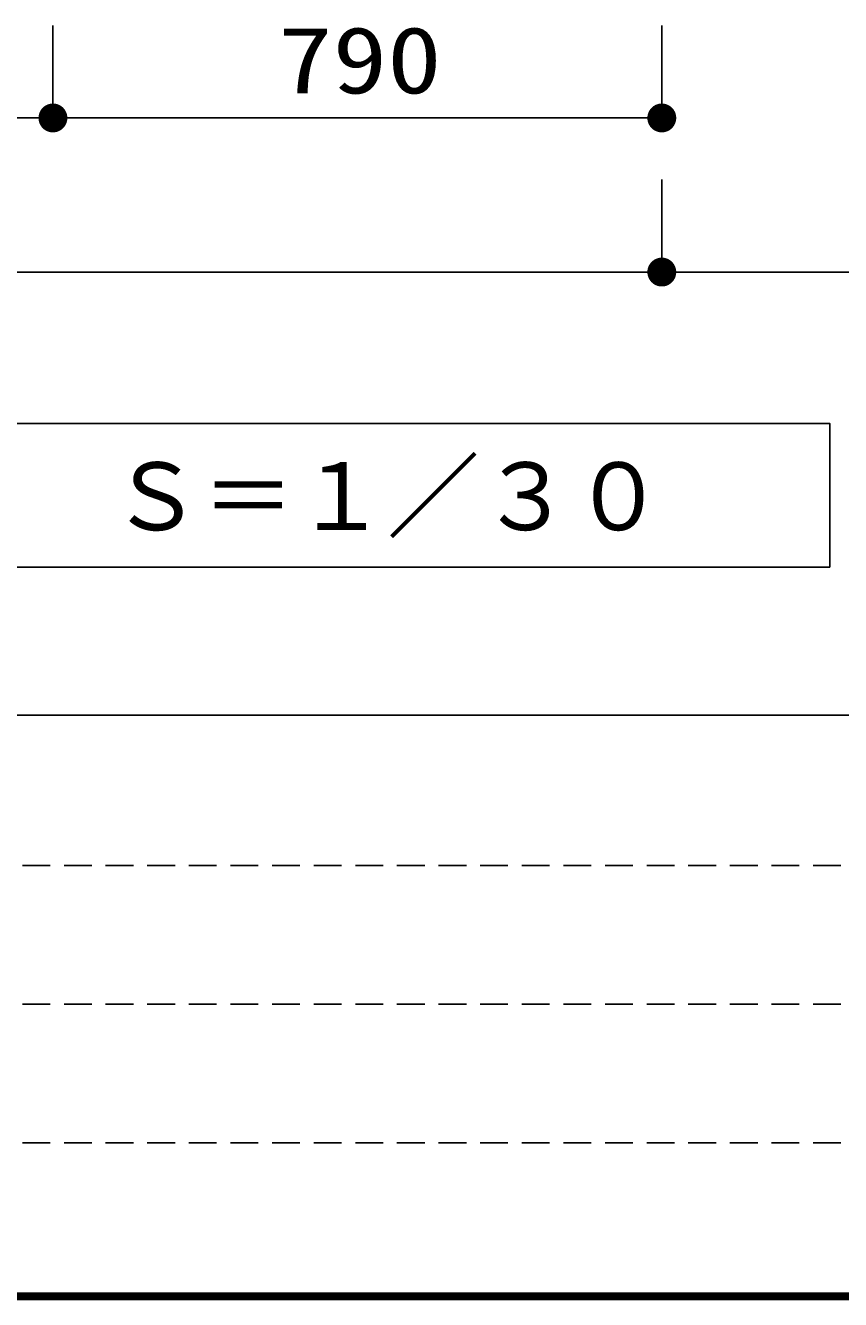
# Model space of a CAD drawing. Units: millimetres, scale not verified. Extents: x -8093 to 8093, y -5792 to 5792.
# Drawn here: x -4751 to -3694, y -5792 to -4139 of the extents above; entities that cross this region are included whole.
import ezdxf
from ezdxf.enums import TextEntityAlignment as Align

# ---------------------------------------------------------------- set-up
doc = ezdxf.new("R2010")
doc.units = ezdxf.units.MM
doc.header["$LTSCALE"] = 30
doc.linetypes.add('DASHED1', pattern=[1.8, 1.2, -0.6])
for name, color, linetype, lineweight in [('0-0_Axis_waku', 7, 'Continuous', 25), ('0-1_00クル-フ-0躯体', 3, 'Continuous', 25), ('0-4_00クル-フ-6寸法', 132, 'Continuous', 25)]:
    doc.layers.add(name, color=color, linetype=linetype, lineweight=lineweight)
doc.styles.add('ＭＳ ゴシック', font='')
doc.styles.get('ＭＳ ゴシック').set_extended_font_data('MS Gothic')

msp = doc.modelspace()

# ---------------------------------------------------------------- linework, layer by layer
at = {"layer": '0-0_Axis_waku'}
for p, q in [((-8085, -5034), (8085, -5034)), ((8087.4, -5786.4), (-8087.4, -5786.4)), ((8086.8, -5785.8), (-8086.8, -5785.8)), ((8086.2, -5785.2), (-8086.2, -5785.2)), ((8085.6, -5784.6), (-8085.6, -5784.6)), ((-8085, -5784), (8085, -5784)), ((8093.4, -5792.4), (-8093.4, -5792.4)), ((8092.8, -5791.8), (-8092.8, -5791.8)), ((8092.2, -5791.2), (-8092.2, -5791.2)), ((8091.6, -5790.6), (-8091.6, -5790.6)), ((8091, -5790), (-8091, -5790)), ((8090.4, -5789.4), (-8090.4, -5789.4)), ((8089.8, -5788.8), (-8089.8, -5788.8)), ((8089.2, -5788.2), (-8089.2, -5788.2)), ((8088.6, -5787.6), (-8088.6, -5787.6)), ((8088, -5787), (-8088, -5787))]:
    msp.add_line(p, q, dxfattribs=at)
at = {"layer": '0-0_Axis_waku', "linetype": 'DASHED1'}
for p, q in [((-75, -5229), (-8085, -5229)), ((-75, -5409), (-8085, -5409)), ((-75, -5589), (-8085, -5589))]:
    msp.add_line(p, q, dxfattribs=at)
at = {"layer": '0-1_00クル-フ-0躯体'}
msp.add_lwpolyline([(-3707.25, -4842.05), (-3707.25, -4655.74), (-5736.58, -4655.74), (-5736.58, -4842.05)], close=True, dxfattribs=at)
at = {"layer": '0-4_00クル-フ-6寸法', "color": 4}
for p, q in [((-4715.41, -4139.07), (-4715.41, -4259.07)), ((-4715.41, -4139.07), (-4715.41, -4259.07)), ((-3925.41, -4139.07), (-3925.41, -4259.07)), ((-6325.41, -4259.07), (-4715.41, -4259.07)), ((-4715.41, -4259.07), (-3925.41, -4259.07)), ((-3925.41, -4339.07), (-3925.41, -4459.07)), ((-3925.41, -4339.07), (-3925.41, -4459.07)), ((-3925.41, -4459.07), (-6325.41, -4459.07)), ((-3925.41, -4459.07), (-3260.41, -4459.07))]:
    msp.add_line(p, q, dxfattribs=at)
at = {"layer": '0-4_00クル-フ-6寸法'}
for points in [[(-4715.41, -4259.07), (-4731.84, -4250.04), (-4730.58, -4248.05)], [(-4715.41, -4259.07), (-4731.84, -4250.04), (-4730.58, -4248.05)], [(-4715.41, -4259.07), (-4730.58, -4248.05), (-4729.07, -4246.24)], [(-4715.41, -4259.07), (-4730.58, -4248.05), (-4729.07, -4246.24)], [(-4715.41, -4259.07), (-4729.07, -4246.24), (-4727.36, -4244.62)], [(-4715.41, -4259.07), (-4729.07, -4246.24), (-4727.36, -4244.62)], [(-4715.41, -4259.07), (-4727.36, -4244.62), (-4725.45, -4243.24)], [(-4715.41, -4259.07), (-4727.36, -4244.62), (-4725.45, -4243.24)], [(-4715.41, -4259.07), (-4725.45, -4243.24), (-4723.39, -4242.11)], [(-4715.41, -4259.07), (-4725.45, -4243.24), (-4723.39, -4242.11)], [(-4715.41, -4259.07), (-4723.39, -4242.11), (-4721.2, -4241.24)], [(-4715.41, -4259.07), (-4723.39, -4242.11), (-4721.2, -4241.24)], [(-4715.41, -4259.07), (-4721.2, -4241.24), (-4718.92, -4240.65)], [(-4715.41, -4259.07), (-4721.2, -4241.24), (-4718.92, -4240.65)], [(-4715.41, -4259.07), (-4718.92, -4240.65), (-4716.58, -4240.36)], [(-4715.41, -4259.07), (-4718.92, -4240.65), (-4716.58, -4240.36)], [(-4715.41, -4259.07), (-4716.58, -4240.36), (-4714.23, -4240.36)], [(-4715.41, -4259.07), (-4716.58, -4240.36), (-4714.23, -4240.36)], [(-4715.41, -4259.07), (-4714.23, -4240.36), (-4711.89, -4240.65)], [(-4715.41, -4259.07), (-4714.23, -4240.36), (-4711.89, -4240.65)], [(-4715.41, -4259.07), (-4711.89, -4240.65), (-4709.61, -4241.24)], [(-4715.41, -4259.07), (-4711.89, -4240.65), (-4709.61, -4241.24)], [(-4715.41, -4259.07), (-4709.61, -4241.24), (-4707.42, -4242.11)], [(-4715.41, -4259.07), (-4709.61, -4241.24), (-4707.42, -4242.11)], [(-4715.41, -4259.07), (-4707.42, -4242.11), (-4705.36, -4243.24)], [(-4715.41, -4259.07), (-4707.42, -4242.11), (-4705.36, -4243.24)], [(-4715.41, -4259.07), (-4705.36, -4243.24), (-4703.45, -4244.62)], [(-4715.41, -4259.07), (-4705.36, -4243.24), (-4703.45, -4244.62)], [(-4715.41, -4259.07), (-4703.45, -4244.62), (-4701.74, -4246.24)], [(-4715.41, -4259.07), (-4703.45, -4244.62), (-4701.74, -4246.24)], [(-4715.41, -4259.07), (-4701.74, -4246.24), (-4700.24, -4248.05)], [(-4715.41, -4259.07), (-4701.74, -4246.24), (-4700.24, -4248.05)], [(-4715.41, -4259.07), (-4700.24, -4248.05), (-4698.98, -4250.04)], [(-4715.41, -4259.07), (-4700.24, -4248.05), (-4698.98, -4250.04)], [(-3925.41, -4259.07), (-3941.84, -4250.04), (-3940.58, -4248.05)], [(-3925.41, -4259.07), (-3940.58, -4248.05), (-3939.07, -4246.24)], [(-3925.41, -4259.07), (-3939.07, -4246.24), (-3937.36, -4244.62)], [(-3925.41, -4259.07), (-3937.36, -4244.62), (-3935.45, -4243.24)], [(-3925.41, -4259.07), (-3935.45, -4243.24), (-3933.39, -4242.11)], [(-3925.41, -4259.07), (-3933.39, -4242.11), (-3931.2, -4241.24)], [(-3925.41, -4259.07), (-3931.2, -4241.24), (-3928.92, -4240.65)], [(-3925.41, -4259.07), (-3928.92, -4240.65), (-3926.58, -4240.36)], [(-3925.41, -4259.07), (-3926.58, -4240.36), (-3924.23, -4240.36)], [(-3925.41, -4259.07), (-3924.23, -4240.36), (-3921.89, -4240.65)], [(-3925.41, -4259.07), (-3921.89, -4240.65), (-3919.61, -4241.24)], [(-3925.41, -4259.07), (-3919.61, -4241.24), (-3917.42, -4242.11)], [(-3925.41, -4259.07), (-3917.42, -4242.11), (-3915.36, -4243.24)], [(-3925.41, -4259.07), (-3915.36, -4243.24), (-3913.45, -4244.62)], [(-3925.41, -4259.07), (-3913.45, -4244.62), (-3911.74, -4246.24)], [(-3925.41, -4259.07), (-3911.74, -4246.24), (-3910.24, -4248.05)], [(-3925.41, -4259.07), (-3910.24, -4248.05), (-3908.98, -4250.04)], [(-4715.41, -4259.07), (-4734.16, -4259.07), (-4734.01, -4256.72)], [(-4715.41, -4259.07), (-4734.16, -4259.07), (-4734.01, -4256.72)], [(-4715.41, -4259.07), (-4734.01, -4261.42), (-4734.16, -4259.07)], [(-4715.41, -4259.07), (-4734.01, -4261.42), (-4734.16, -4259.07)], [(-4715.41, -4259.07), (-4734.01, -4256.72), (-4733.57, -4254.41)], [(-4715.41, -4259.07), (-4734.01, -4256.72), (-4733.57, -4254.41)], [(-4715.41, -4259.07), (-4733.57, -4263.73), (-4734.01, -4261.42)], [(-4715.41, -4259.07), (-4733.57, -4263.73), (-4734.01, -4261.42)], [(-4715.41, -4259.07), (-4733.57, -4254.41), (-4732.84, -4252.17)], [(-4715.41, -4259.07), (-4733.57, -4254.41), (-4732.84, -4252.17)], [(-4715.41, -4259.07), (-4732.84, -4265.97), (-4733.57, -4263.73)], [(-4715.41, -4259.07), (-4732.84, -4265.97), (-4733.57, -4263.73)], [(-4715.41, -4259.07), (-4732.84, -4252.17), (-4731.84, -4250.04)], [(-4715.41, -4259.07), (-4732.84, -4252.17), (-4731.84, -4250.04)], [(-4715.41, -4259.07), (-4731.84, -4268.1), (-4732.84, -4265.97)], [(-4715.41, -4259.07), (-4731.84, -4268.1), (-4732.84, -4265.97)], [(-4715.41, -4259.07), (-4730.58, -4270.09), (-4731.84, -4268.1)], [(-4715.41, -4259.07), (-4730.58, -4270.09), (-4731.84, -4268.1)], [(-4715.41, -4259.07), (-4729.07, -4271.91), (-4730.58, -4270.09)], [(-4715.41, -4259.07), (-4729.07, -4271.91), (-4730.58, -4270.09)], [(-4715.41, -4259.07), (-4727.36, -4273.52), (-4729.07, -4271.91)], [(-4715.41, -4259.07), (-4727.36, -4273.52), (-4729.07, -4271.91)], [(-4715.41, -4259.07), (-4725.45, -4274.9), (-4727.36, -4273.52)], [(-4715.41, -4259.07), (-4725.45, -4274.9), (-4727.36, -4273.52)], [(-4715.41, -4259.07), (-4723.39, -4276.04), (-4725.45, -4274.9)], [(-4715.41, -4259.07), (-4723.39, -4276.04), (-4725.45, -4274.9)], [(-4715.41, -4259.07), (-4721.2, -4276.9), (-4723.39, -4276.04)], [(-4715.41, -4259.07), (-4721.2, -4276.9), (-4723.39, -4276.04)], [(-4715.41, -4259.07), (-4718.92, -4277.49), (-4721.2, -4276.9)], [(-4715.41, -4259.07), (-4718.92, -4277.49), (-4721.2, -4276.9)], [(-4715.41, -4259.07), (-4716.58, -4277.78), (-4718.92, -4277.49)], [(-4715.41, -4259.07), (-4716.58, -4277.78), (-4718.92, -4277.49)], [(-4715.41, -4259.07), (-4714.23, -4277.78), (-4716.58, -4277.78)], [(-4715.41, -4259.07), (-4714.23, -4277.78), (-4716.58, -4277.78)], [(-4715.41, -4259.07), (-4698.98, -4250.04), (-4697.97, -4252.17)], [(-4715.41, -4259.07), (-4698.98, -4250.04), (-4697.97, -4252.17)], [(-4715.41, -4259.07), (-4697.97, -4252.17), (-4697.25, -4254.41)], [(-4715.41, -4259.07), (-4697.97, -4252.17), (-4697.25, -4254.41)], [(-4715.41, -4259.07), (-4697.25, -4254.41), (-4696.8, -4256.72)], [(-4715.41, -4259.07), (-4697.25, -4254.41), (-4696.8, -4256.72)], [(-4715.41, -4259.07), (-4696.8, -4256.72), (-4696.66, -4259.07)], [(-4715.41, -4259.07), (-4696.8, -4256.72), (-4696.66, -4259.07)], [(-4715.41, -4259.07), (-4711.89, -4277.49), (-4714.23, -4277.78)], [(-4715.41, -4259.07), (-4709.61, -4276.9), (-4711.89, -4277.49)], [(-4715.41, -4259.07), (-4707.42, -4276.04), (-4709.61, -4276.9)], [(-4715.41, -4259.07), (-4705.36, -4274.9), (-4707.42, -4276.04)], [(-4715.41, -4259.07), (-4703.45, -4273.52), (-4705.36, -4274.9)], [(-4715.41, -4259.07), (-4701.74, -4271.91), (-4703.45, -4273.52)], [(-4715.41, -4259.07), (-4700.24, -4270.09), (-4701.74, -4271.91)], [(-4715.41, -4259.07), (-4698.98, -4268.1), (-4700.24, -4270.09)], [(-4715.41, -4259.07), (-4697.97, -4265.97), (-4698.98, -4268.1)], [(-4715.41, -4259.07), (-4697.25, -4263.73), (-4697.97, -4265.97)], [(-4715.41, -4259.07), (-4696.8, -4261.42), (-4697.25, -4263.73)], [(-4715.41, -4259.07), (-4696.66, -4259.07), (-4696.8, -4261.42)], [(-4715.41, -4259.07), (-4711.89, -4277.49), (-4714.23, -4277.78)], [(-4715.41, -4259.07), (-4709.61, -4276.9), (-4711.89, -4277.49)], [(-4715.41, -4259.07), (-4707.42, -4276.04), (-4709.61, -4276.9)], [(-4715.41, -4259.07), (-4705.36, -4274.9), (-4707.42, -4276.04)], [(-4715.41, -4259.07), (-4703.45, -4273.52), (-4705.36, -4274.9)], [(-4715.41, -4259.07), (-4701.74, -4271.91), (-4703.45, -4273.52)], [(-4715.41, -4259.07), (-4700.24, -4270.09), (-4701.74, -4271.91)], [(-4715.41, -4259.07), (-4698.98, -4268.1), (-4700.24, -4270.09)], [(-4715.41, -4259.07), (-4697.97, -4265.97), (-4698.98, -4268.1)], [(-4715.41, -4259.07), (-4697.25, -4263.73), (-4697.97, -4265.97)], [(-4715.41, -4259.07), (-4696.8, -4261.42), (-4697.25, -4263.73)], [(-4715.41, -4259.07), (-4696.66, -4259.07), (-4696.8, -4261.42)], [(-3925.41, -4259.07), (-3944.16, -4259.07), (-3944.01, -4256.72)], [(-3925.41, -4259.07), (-3944.01, -4261.42), (-3944.16, -4259.07)], [(-3925.41, -4259.07), (-3944.01, -4256.72), (-3943.57, -4254.41)], [(-3925.41, -4259.07), (-3943.57, -4263.73), (-3944.01, -4261.42)], [(-3925.41, -4259.07), (-3943.57, -4254.41), (-3942.84, -4252.17)], [(-3925.41, -4259.07), (-3942.84, -4265.97), (-3943.57, -4263.73)], [(-3925.41, -4259.07), (-3942.84, -4252.17), (-3941.84, -4250.04)], [(-3925.41, -4259.07), (-3941.84, -4268.1), (-3942.84, -4265.97)], [(-3925.41, -4259.07), (-3940.58, -4270.09), (-3941.84, -4268.1)], [(-3925.41, -4259.07), (-3939.07, -4271.91), (-3940.58, -4270.09)], [(-3925.41, -4259.07), (-3937.36, -4273.52), (-3939.07, -4271.91)], [(-3925.41, -4259.07), (-3935.45, -4274.9), (-3937.36, -4273.52)], [(-3925.41, -4259.07), (-3933.39, -4276.04), (-3935.45, -4274.9)], [(-3925.41, -4259.07), (-3931.2, -4276.9), (-3933.39, -4276.04)], [(-3925.41, -4259.07), (-3928.92, -4277.49), (-3931.2, -4276.9)], [(-3925.41, -4259.07), (-3926.58, -4277.78), (-3928.92, -4277.49)], [(-3925.41, -4259.07), (-3924.23, -4277.78), (-3926.58, -4277.78)], [(-3925.41, -4259.07), (-3908.98, -4250.04), (-3907.97, -4252.17)], [(-3925.41, -4259.07), (-3907.97, -4252.17), (-3907.25, -4254.41)], [(-3925.41, -4259.07), (-3907.25, -4254.41), (-3906.8, -4256.72)], [(-3925.41, -4259.07), (-3906.8, -4256.72), (-3906.66, -4259.07)], [(-3925.41, -4259.07), (-3921.89, -4277.49), (-3924.23, -4277.78)], [(-3925.41, -4259.07), (-3919.61, -4276.9), (-3921.89, -4277.49)], [(-3925.41, -4259.07), (-3917.42, -4276.04), (-3919.61, -4276.9)], [(-3925.41, -4259.07), (-3915.36, -4274.9), (-3917.42, -4276.04)], [(-3925.41, -4259.07), (-3913.45, -4273.52), (-3915.36, -4274.9)], [(-3925.41, -4259.07), (-3911.74, -4271.91), (-3913.45, -4273.52)], [(-3925.41, -4259.07), (-3910.24, -4270.09), (-3911.74, -4271.91)], [(-3925.41, -4259.07), (-3908.98, -4268.1), (-3910.24, -4270.09)], [(-3925.41, -4259.07), (-3907.97, -4265.97), (-3908.98, -4268.1)], [(-3925.41, -4259.07), (-3907.25, -4263.73), (-3907.97, -4265.97)], [(-3925.41, -4259.07), (-3906.8, -4261.42), (-3907.25, -4263.73)], [(-3925.41, -4259.07), (-3906.66, -4259.07), (-3906.8, -4261.42)], [(-3925.41, -4459.07), (-3940.58, -4448.05), (-3939.07, -4446.24)], [(-3925.41, -4459.07), (-3940.58, -4448.05), (-3939.07, -4446.24)], [(-3925.41, -4459.07), (-3939.07, -4446.24), (-3937.36, -4444.62)], [(-3925.41, -4459.07), (-3939.07, -4446.24), (-3937.36, -4444.62)], [(-3925.41, -4459.07), (-3937.36, -4444.62), (-3935.45, -4443.24)], [(-3925.41, -4459.07), (-3937.36, -4444.62), (-3935.45, -4443.24)], [(-3925.41, -4459.07), (-3935.45, -4443.24), (-3933.39, -4442.11)], [(-3925.41, -4459.07), (-3935.45, -4443.24), (-3933.39, -4442.11)], [(-3925.41, -4459.07), (-3933.39, -4442.11), (-3931.2, -4441.24)], [(-3925.41, -4459.07), (-3933.39, -4442.11), (-3931.2, -4441.24)], [(-3925.41, -4459.07), (-3931.2, -4441.24), (-3928.92, -4440.65)], [(-3925.41, -4459.07), (-3931.2, -4441.24), (-3928.92, -4440.65)], [(-3925.41, -4459.07), (-3928.92, -4440.65), (-3926.58, -4440.36)], [(-3925.41, -4459.07), (-3928.92, -4440.65), (-3926.58, -4440.36)], [(-3925.41, -4459.07), (-3926.58, -4440.36), (-3924.23, -4440.36)], [(-3925.41, -4459.07), (-3926.58, -4440.36), (-3924.23, -4440.36)], [(-3925.41, -4459.07), (-3924.23, -4440.36), (-3921.89, -4440.65)], [(-3925.41, -4459.07), (-3924.23, -4440.36), (-3921.89, -4440.65)], [(-3925.41, -4459.07), (-3921.89, -4440.65), (-3919.61, -4441.24)], [(-3925.41, -4459.07), (-3921.89, -4440.65), (-3919.61, -4441.24)], [(-3925.41, -4459.07), (-3919.61, -4441.24), (-3917.42, -4442.11)], [(-3925.41, -4459.07), (-3919.61, -4441.24), (-3917.42, -4442.11)], [(-3925.41, -4459.07), (-3917.42, -4442.11), (-3915.36, -4443.24)], [(-3925.41, -4459.07), (-3917.42, -4442.11), (-3915.36, -4443.24)], [(-3925.41, -4459.07), (-3915.36, -4443.24), (-3913.45, -4444.62)], [(-3925.41, -4459.07), (-3915.36, -4443.24), (-3913.45, -4444.62)], [(-3925.41, -4459.07), (-3913.45, -4444.62), (-3911.74, -4446.24)], [(-3925.41, -4459.07), (-3913.45, -4444.62), (-3911.74, -4446.24)], [(-3925.41, -4459.07), (-3911.74, -4446.24), (-3910.24, -4448.05)], [(-3925.41, -4459.07), (-3911.74, -4446.24), (-3910.24, -4448.05)], [(-3925.41, -4459.07), (-3944.16, -4459.07), (-3944.01, -4456.72)], [(-3925.41, -4459.07), (-3944.16, -4459.07), (-3944.01, -4456.72)], [(-3925.41, -4459.07), (-3944.01, -4461.42), (-3944.16, -4459.07)], [(-3925.41, -4459.07), (-3944.01, -4461.42), (-3944.16, -4459.07)], [(-3925.41, -4459.07), (-3944.01, -4456.72), (-3943.57, -4454.41)], [(-3925.41, -4459.07), (-3944.01, -4456.72), (-3943.57, -4454.41)], [(-3925.41, -4459.07), (-3943.57, -4463.73), (-3944.01, -4461.42)], [(-3925.41, -4459.07), (-3943.57, -4463.73), (-3944.01, -4461.42)], [(-3925.41, -4459.07), (-3943.57, -4454.41), (-3942.84, -4452.17)], [(-3925.41, -4459.07), (-3943.57, -4454.41), (-3942.84, -4452.17)], [(-3925.41, -4459.07), (-3942.84, -4465.97), (-3943.57, -4463.73)], [(-3925.41, -4459.07), (-3942.84, -4465.97), (-3943.57, -4463.73)], [(-3925.41, -4459.07), (-3942.84, -4452.17), (-3941.84, -4450.04)], [(-3925.41, -4459.07), (-3942.84, -4452.17), (-3941.84, -4450.04)], [(-3925.41, -4459.07), (-3941.84, -4468.1), (-3942.84, -4465.97)], [(-3925.41, -4459.07), (-3941.84, -4468.1), (-3942.84, -4465.97)], [(-3925.41, -4459.07), (-3941.84, -4450.04), (-3940.58, -4448.05)], [(-3925.41, -4459.07), (-3941.84, -4450.04), (-3940.58, -4448.05)], [(-3925.41, -4459.07), (-3940.58, -4470.09), (-3941.84, -4468.1)], [(-3925.41, -4459.07), (-3940.58, -4470.09), (-3941.84, -4468.1)], [(-3925.41, -4459.07), (-3939.07, -4471.91), (-3940.58, -4470.09)], [(-3925.41, -4459.07), (-3939.07, -4471.91), (-3940.58, -4470.09)], [(-3925.41, -4459.07), (-3937.36, -4473.52), (-3939.07, -4471.91)], [(-3925.41, -4459.07), (-3937.36, -4473.52), (-3939.07, -4471.91)], [(-3925.41, -4459.07), (-3935.45, -4474.9), (-3937.36, -4473.52)], [(-3925.41, -4459.07), (-3935.45, -4474.9), (-3937.36, -4473.52)], [(-3925.41, -4459.07), (-3933.39, -4476.04), (-3935.45, -4474.9)], [(-3925.41, -4459.07), (-3933.39, -4476.04), (-3935.45, -4474.9)], [(-3925.41, -4459.07), (-3931.2, -4476.9), (-3933.39, -4476.04)], [(-3925.41, -4459.07), (-3931.2, -4476.9), (-3933.39, -4476.04)], [(-3925.41, -4459.07), (-3928.92, -4477.49), (-3931.2, -4476.9)], [(-3925.41, -4459.07), (-3928.92, -4477.49), (-3931.2, -4476.9)], [(-3925.41, -4459.07), (-3926.58, -4477.78), (-3928.92, -4477.49)], [(-3925.41, -4459.07), (-3926.58, -4477.78), (-3928.92, -4477.49)], [(-3925.41, -4459.07), (-3924.23, -4477.78), (-3926.58, -4477.78)], [(-3925.41, -4459.07), (-3924.23, -4477.78), (-3926.58, -4477.78)], [(-3925.41, -4459.07), (-3910.24, -4448.05), (-3908.98, -4450.04)], [(-3925.41, -4459.07), (-3910.24, -4448.05), (-3908.98, -4450.04)], [(-3925.41, -4459.07), (-3908.98, -4450.04), (-3907.97, -4452.17)], [(-3925.41, -4459.07), (-3908.98, -4450.04), (-3907.97, -4452.17)], [(-3925.41, -4459.07), (-3907.97, -4452.17), (-3907.25, -4454.41)], [(-3925.41, -4459.07), (-3907.97, -4452.17), (-3907.25, -4454.41)], [(-3925.41, -4459.07), (-3907.25, -4454.41), (-3906.8, -4456.72)], [(-3925.41, -4459.07), (-3907.25, -4454.41), (-3906.8, -4456.72)], [(-3925.41, -4459.07), (-3906.8, -4456.72), (-3906.66, -4459.07)], [(-3925.41, -4459.07), (-3906.8, -4456.72), (-3906.66, -4459.07)], [(-3925.41, -4459.07), (-3921.89, -4477.49), (-3924.23, -4477.78)], [(-3925.41, -4459.07), (-3919.61, -4476.9), (-3921.89, -4477.49)], [(-3925.41, -4459.07), (-3917.42, -4476.04), (-3919.61, -4476.9)], [(-3925.41, -4459.07), (-3915.36, -4474.9), (-3917.42, -4476.04)], [(-3925.41, -4459.07), (-3913.45, -4473.52), (-3915.36, -4474.9)], [(-3925.41, -4459.07), (-3911.74, -4471.91), (-3913.45, -4473.52)], [(-3925.41, -4459.07), (-3910.24, -4470.09), (-3911.74, -4471.91)], [(-3925.41, -4459.07), (-3908.98, -4468.1), (-3910.24, -4470.09)], [(-3925.41, -4459.07), (-3907.97, -4465.97), (-3908.98, -4468.1)], [(-3925.41, -4459.07), (-3907.25, -4463.73), (-3907.97, -4465.97)], [(-3925.41, -4459.07), (-3906.8, -4461.42), (-3907.25, -4463.73)], [(-3925.41, -4459.07), (-3906.66, -4459.07), (-3906.8, -4461.42)], [(-3925.41, -4459.07), (-3921.89, -4477.49), (-3924.23, -4477.78)], [(-3925.41, -4459.07), (-3919.61, -4476.9), (-3921.89, -4477.49)], [(-3925.41, -4459.07), (-3917.42, -4476.04), (-3919.61, -4476.9)], [(-3925.41, -4459.07), (-3915.36, -4474.9), (-3917.42, -4476.04)], [(-3925.41, -4459.07), (-3913.45, -4473.52), (-3915.36, -4474.9)], [(-3925.41, -4459.07), (-3911.74, -4471.91), (-3913.45, -4473.52)], [(-3925.41, -4459.07), (-3910.24, -4470.09), (-3911.74, -4471.91)], [(-3925.41, -4459.07), (-3908.98, -4468.1), (-3910.24, -4470.09)], [(-3925.41, -4459.07), (-3907.97, -4465.97), (-3908.98, -4468.1)], [(-3925.41, -4459.07), (-3907.25, -4463.73), (-3907.97, -4465.97)], [(-3925.41, -4459.07), (-3906.8, -4461.42), (-3907.25, -4463.73)], [(-3925.41, -4459.07), (-3906.66, -4459.07), (-3906.8, -4461.42)]]:
    msp.add_solid(points, dxfattribs=at)

# ---------------------------------------------------------------- texts
at = {"layer": '0-1_00クル-フ-0躯体', "color": 4, "style": 'ＭＳ ゴシック'}
msp.add_text('Ｓ＝１／３０', height=87.98, dxfattribs=at).set_placement((-4641.78, -4820.35), align=Align.BOTTOM_LEFT)
at = {"layer": '0-4_00クル-フ-6寸法', "color": 3, "style": 'ＭＳ ゴシック', "width": 1.2}
msp.add_text('790', height=86.66, dxfattribs=at).set_placement((-4423.26, -4253.23), align=Align.BOTTOM_LEFT)

doc.saveas('drawing.dxf')
